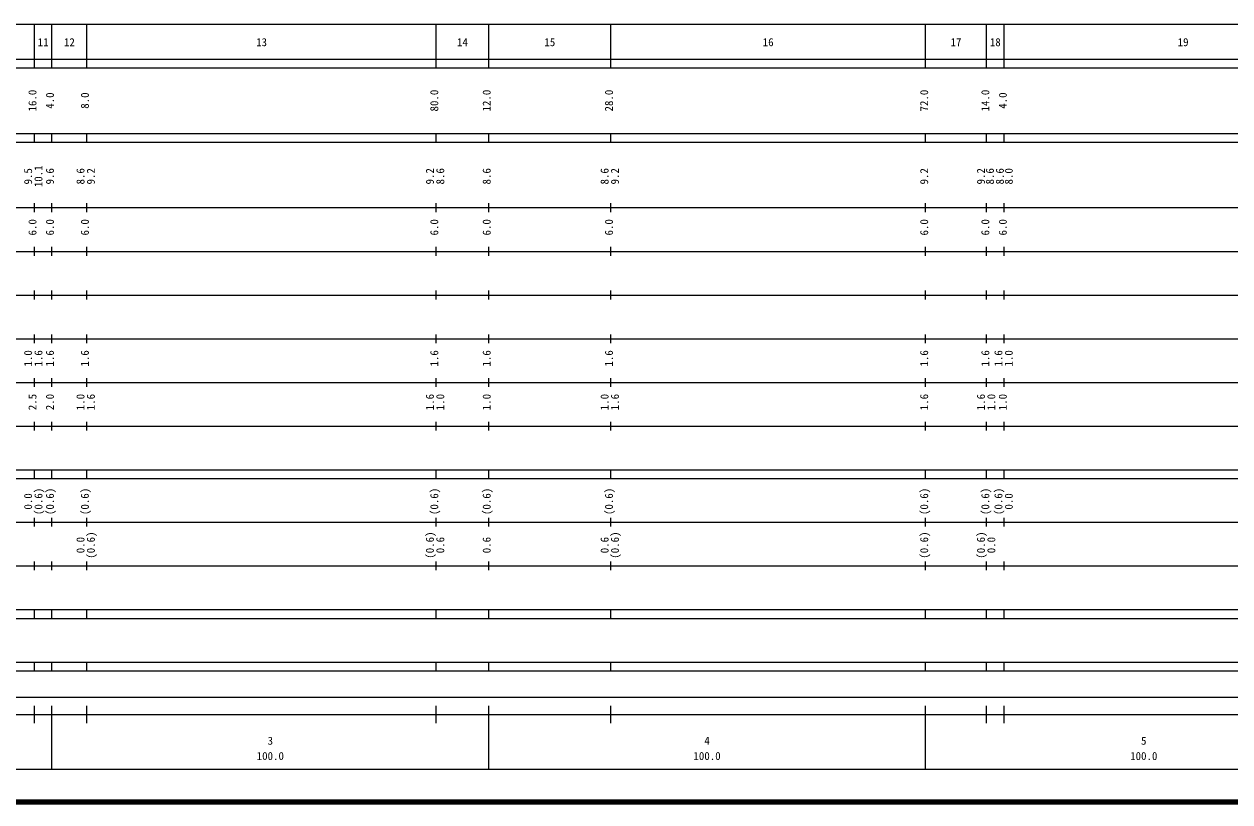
# Model space of a CAD drawing. Units: millimetres on the paper, enlarged 1000 times. Extents: x 40000 to 317837911, y 20000 to 311631276.
# Drawn here: x 261629 to 537716, y 20000 to 198000 of the extents above; entities that cross this region are included whole.
import ezdxf
from ezdxf.enums import TextEntityAlignment as Align

# ---------------------------------------------------------------- set-up
doc = ezdxf.new("R2010")
doc.units = ezdxf.units.MM
doc.header["$LTSCALE"] = 1000
doc.layers.add('M-TTL', color=2, linetype='Continuous', lineweight=140)
doc.layers.add('M-TTL-BAND', color=7, linetype='Continuous', lineweight=25)
doc.styles.add('ＭＳ ゴシック', font='')
doc.styles.get('ＭＳ ゴシック').set_extended_font_data('MS Gothic')

msp = doc.modelspace()

# ---------------------------------------------------------------- linework, layer by layer
at = {"layer": 'M-TTL'}
msp.add_line((40000, 20000), (680000, 20000), dxfattribs=at)
at = {"layer": 'M-TTL-BAND'}
for p, q in [((68000, 198000), (579000, 198000)), ((264000, 188000), (264000, 198000)), ((268000, 188000), (268000, 198000)), ((276000, 188000), (276000, 198000)), ((356000, 188000), (356000, 198000)), ((368000, 188000), (368000, 198000)), ((396000, 188000), (396000, 198000)), ((468000, 188000), (468000, 198000)), ((482000, 188000), (482000, 198000)), ((486000, 188000), (486000, 198000)), ((40000, 190000), (579000, 190000)), ((40000, 188000), (579000, 188000)), ((40000, 173000), (579000, 173000)), ((264000, 171000), (264000, 173000)), ((268000, 171000), (268000, 173000)), ((276000, 171000), (276000, 173000)), ((356000, 171000), (356000, 173000)), ((368000, 171000), (368000, 173000)), ((396000, 171000), (396000, 173000)), ((468000, 171000), (468000, 173000)), ((482000, 171000), (482000, 173000)), ((486000, 171000), (486000, 173000)), ((40000, 171000), (579000, 171000)), ((40000, 156000), (579000, 156000)), ((264000, 155000), (264000, 157000)), ((268000, 155000), (268000, 157000)), ((276000, 155000), (276000, 157000)), ((356000, 155000), (356000, 157000)), ((368000, 155000), (368000, 157000)), ((396000, 155000), (396000, 157000)), ((468000, 155000), (468000, 157000)), ((482000, 155000), (482000, 157000)), ((486000, 155000), (486000, 157000)), ((264000, 145000), (264000, 147000)), ((268000, 145000), (268000, 147000)), ((276000, 145000), (276000, 147000)), ((356000, 145000), (356000, 147000)), ((368000, 145000), (368000, 147000)), ((396000, 145000), (396000, 147000)), ((468000, 145000), (468000, 147000)), ((482000, 145000), (482000, 147000)), ((486000, 145000), (486000, 147000)), ((46000, 146000), (579000, 146000)), ((52000, 136000), (579000, 136000)), ((264000, 135000), (264000, 137000)), ((268000, 135000), (268000, 137000)), ((276000, 135000), (276000, 137000)), ((356000, 135000), (356000, 137000)), ((368000, 135000), (368000, 137000)), ((396000, 135000), (396000, 137000)), ((468000, 135000), (468000, 137000)), ((482000, 135000), (482000, 137000)), ((486000, 135000), (486000, 137000)), ((46000, 126000), (579000, 126000)), ((264000, 125000), (264000, 127000)), ((268000, 125000), (268000, 127000)), ((276000, 125000), (276000, 127000)), ((356000, 125000), (356000, 127000)), ((368000, 125000), (368000, 127000)), ((396000, 125000), (396000, 127000)), ((468000, 125000), (468000, 127000)), ((482000, 125000), (482000, 127000)), ((486000, 125000), (486000, 127000)), ((52000, 116000), (579000, 116000)), ((264000, 115000), (264000, 117000)), ((268000, 115000), (268000, 117000)), ((276000, 115000), (276000, 117000)), ((356000, 115000), (356000, 117000)), ((368000, 115000), (368000, 117000)), ((396000, 115000), (396000, 117000)), ((468000, 115000), (468000, 117000)), ((482000, 115000), (482000, 117000)), ((486000, 115000), (486000, 117000)), ((46000, 106000), (579000, 106000)), ((264000, 105000), (264000, 107000)), ((268000, 105000), (268000, 107000)), ((276000, 105000), (276000, 107000)), ((356000, 105000), (356000, 107000)), ((368000, 105000), (368000, 107000)), ((396000, 105000), (396000, 107000)), ((468000, 105000), (468000, 107000)), ((482000, 105000), (482000, 107000)), ((486000, 105000), (486000, 107000)), ((40000, 96000), (579000, 96000)), ((40000, 94000), (579000, 94000)), ((264000, 94000), (264000, 96000)), ((268000, 94000), (268000, 96000)), ((276000, 94000), (276000, 96000)), ((356000, 94000), (356000, 96000)), ((368000, 94000), (368000, 96000)), ((396000, 94000), (396000, 96000)), ((468000, 94000), (468000, 96000)), ((482000, 94000), (482000, 96000)), ((486000, 94000), (486000, 96000)), ((49000, 84000), (579000, 84000)), ((264000, 83000), (264000, 85000)), ((268000, 83000), (268000, 85000)), ((276000, 83000), (276000, 85000)), ((356000, 83000), (356000, 85000)), ((368000, 83000), (368000, 85000)), ((396000, 83000), (396000, 85000)), ((468000, 83000), (468000, 85000)), ((482000, 83000), (482000, 85000)), ((486000, 83000), (486000, 85000)), ((264000, 73000), (264000, 75000)), ((268000, 73000), (268000, 75000)), ((276000, 73000), (276000, 75000)), ((356000, 73000), (356000, 75000)), ((368000, 73000), (368000, 75000)), ((396000, 73000), (396000, 75000)), ((468000, 73000), (468000, 75000)), ((482000, 73000), (482000, 75000)), ((486000, 73000), (486000, 75000)), ((40000, 74000), (579000, 74000)), ((40000, 64000), (579000, 64000)), ((264000, 62000), (264000, 64000)), ((268000, 62000), (268000, 64000)), ((276000, 62000), (276000, 64000)), ((356000, 62000), (356000, 64000)), ((368000, 62000), (368000, 64000)), ((396000, 62000), (396000, 64000)), ((468000, 62000), (468000, 64000)), ((482000, 62000), (482000, 64000)), ((486000, 62000), (486000, 64000)), ((40000, 62000), (579000, 62000)), ((40000, 52000), (579000, 52000)), ((40000, 50000), (579000, 50000)), ((264000, 50000), (264000, 52000)), ((268000, 50000), (268000, 52000)), ((276000, 50000), (276000, 52000)), ((356000, 50000), (356000, 52000)), ((368000, 50000), (368000, 52000)), ((396000, 50000), (396000, 52000)), ((468000, 50000), (468000, 52000)), ((482000, 50000), (482000, 52000)), ((486000, 50000), (486000, 52000)), ((71000, 44000), (565000, 44000)), ((264000, 38000), (264000, 42000)), ((268000, 27500), (268000, 42000)), ((276000, 38000), (276000, 42000)), ((356000, 38000), (356000, 42000)), ((368000, 27500), (368000, 42000)), ((396000, 38000), (396000, 42000)), ((468000, 27500), (468000, 42000)), ((482000, 38000), (482000, 42000)), ((486000, 38000), (486000, 42000)), ((40000, 40000), (579000, 40000)), ((68000, 27500), (579000, 27500))]:
    msp.add_line(p, q, dxfattribs=at)

# ---------------------------------------------------------------- texts
at = {"layer": 'M-TTL-BAND', "style": 'ＭＳ ゴシック'}
for s, p in [('11', (266000, 192405)), ('12', (272000, 192405)), ('13', (316000, 192405)), ('14', (362000, 192405)), ('15', (382000, 192405)), ('16', (432000, 192405)), ('17', (475000, 192405)), ('18', (484000, 192405)), ('19', (527000, 192405)), ('3', (318000, 32523)), ('4', (418000, 32523)), ('5', (518000, 32523)), ('100.0', (318000, 29033)), ('100.0', (418000, 29033)), ('100.0', (518000, 29033))]:
    msp.add_text(s, height=1833, dxfattribs=at).set_placement(p, align=Align.BOTTOM_CENTER)
for s, p in [('16.0', (265000, 180500)), ('4.0', (269000, 180500)), ('8.0', (277000, 180500)), ('80.0', (357000, 180500)), ('12.0', (369000, 180500)), ('28.0', (397000, 180500)), ('72.0', (469174, 180500)), ('14.0', (483174, 180500)), ('4.0', (487174, 180500)), ('9.5', (264000, 163174)), ('10.1', (266370, 163174)), ('9.6', (269000, 163174)), ('8.6', (276000, 163174)), ('9.2', (278370, 163174)), ('9.2', (356000, 163174)), ('8.6', (358370, 163174)), ('8.6', (369000, 163174)), ('8.6', (396000, 163174)), ('9.2', (398370, 163174)), ('9.2', (469174, 163174)), ('9.2', (482174, 163174)), ('8.6', (484226, 163174)), ('8.6', (486510, 163174)), ('8.0', (488544, 163174)), ('6.0', (265000, 151500)), ('6.0', (269000, 151500)), ('6.0', (277000, 151500)), ('6.0', (357000, 151500)), ('6.0', (369000, 151500)), ('6.0', (397000, 151500)), ('6.0', (469174, 151500)), ('6.0', (483174, 151500)), ('6.0', (487174, 151500)), ('1.0', (264000, 121500)), ('1.6', (266370, 121500)), ('1.6', (269000, 121500)), ('1.6', (277000, 121500)), ('1.6', (357000, 121500)), ('1.6', (369000, 121500)), ('1.6', (397000, 121500)), ('1.6', (469174, 121500)), ('1.6', (483174, 121500)), ('1.6', (486174, 121500)), ('1.0', (488544, 121500)), ('2.5', (265000, 111500)), ('2.0', (269000, 111500)), ('1.0', (276000, 111500)), ('1.6', (278370, 111500)), ('1.6', (356000, 111500)), ('1.0', (358370, 111500)), ('1.0', (369000, 111500)), ('1.0', (396000, 111500)), ('1.6', (398370, 111500)), ('1.6', (469174, 111500)), ('1.6', (482174, 111500)), ('1.0', (484544, 111500)), ('1.0', (487174, 111500)), ('(0.6)', (266370, 88764)), ('(0.6)', (269000, 88764)), ('(0.6)', (277000, 88764)), ('(0.6)', (357000, 88764)), ('(0.6)', (369000, 88764)), ('(0.6)', (397000, 88764)), ('(0.6)', (469174, 88764)), ('(0.6)', (483174, 88764)), ('(0.6)', (486174, 88764)), ('0.0', (264000, 88764)), ('0.0', (488544, 88764)), ('0.0', (276000, 78764)), ('(0.6)', (278370, 78764)), ('(0.6)', (356000, 78764)), ('0.6', (358370, 78764)), ('0.6', (369000, 78764)), ('0.6', (396000, 78764)), ('(0.6)', (398370, 78764)), ('(0.6)', (469174, 78764)), ('(0.6)', (482174, 78764)), ('0.0', (484544, 78764))]:
    msp.add_text(s, height=1833, rotation=90, dxfattribs=at).set_placement(p, align=Align.BOTTOM_CENTER)

doc.saveas('drawing.dxf')
